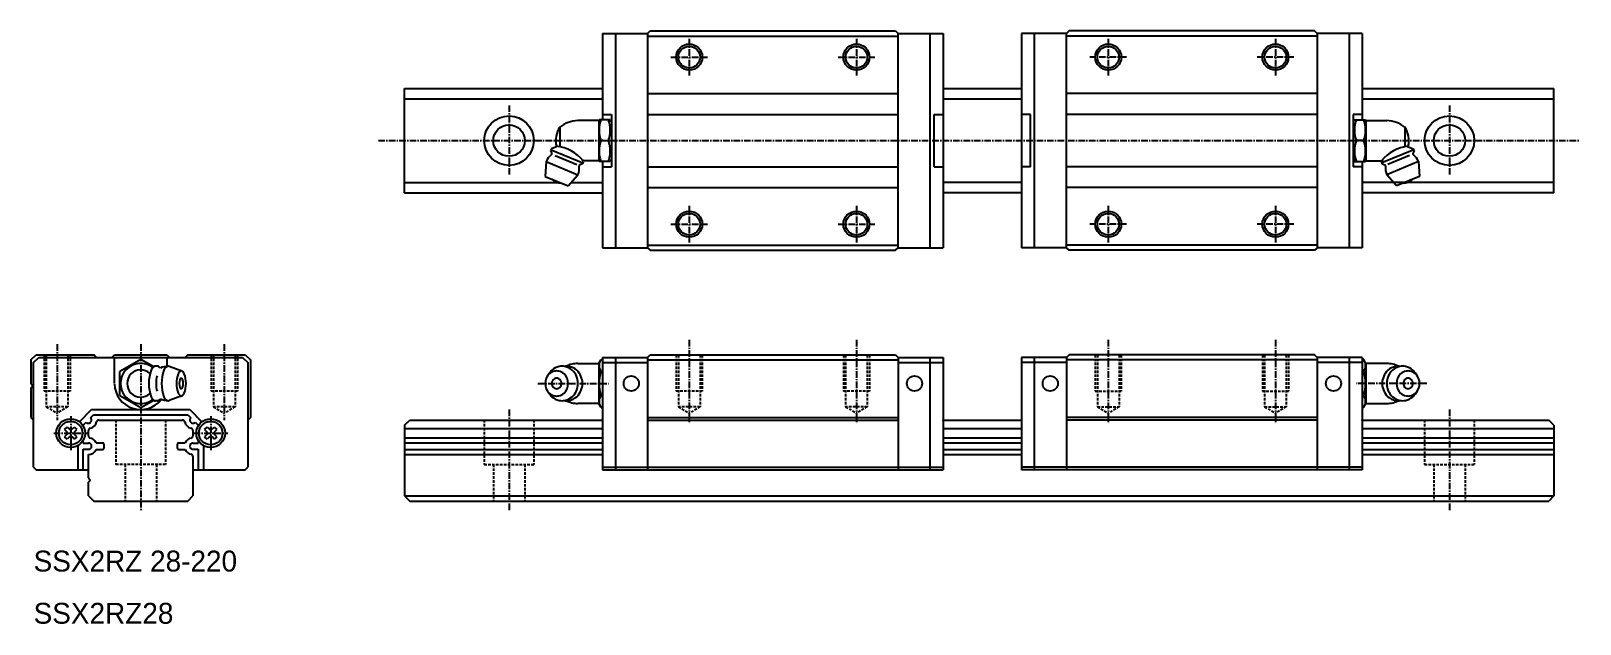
# Model space of a CAD drawing. Extents: x 9 to 306, y 10 to 124.
import ezdxf

# ---------------------------------------------------------------- set-up
doc = ezdxf.new("R2010")
doc.units = 0
doc.linetypes.add('CENTER', pattern=[2, 1.25, -0.25, 0.25, -0.25])
doc.linetypes.add('DASHED', pattern=[0.75, 0.5, -0.25])
doc.layers.get('0').update_dxf_attribs({"linetype": 'CONTINUOUS'})
doc.layers.add('CENTER', color=1, linetype='CENTER')

msp = doc.modelspace()

# ---------------------------------------------------------------- linework, layer by layer
at = {"color": 7, "linetype": 'CONTINUOUS'}
for p, q in [((118.9, 123), (118.9, 106.5)), ((118.9, 123), (127.5, 123)), ((121.4, 123), (121.4, 82)), ((127.5, 123), (128, 123.5)), ((127.5, 123), (127.5, 82)), ((127.5, 122.5), (175.5, 122.5)), ((128, 123.5), (175, 123.5)), ((175, 123.5), (175.5, 123)), ((175.5, 82), (175.5, 123)), ((175.5, 123), (184.1, 123)), ((181.6, 82), (181.6, 123)), ((184.1, 123), (184.1, 82)), ((199.1, 123), (199.1, 82)), ((207.7, 123), (199.1, 123)), ((201.6, 82), (201.6, 123)), ((208.2, 123.5), (207.7, 123)), ((207.7, 82), (207.7, 123)), ((255.7, 122.5), (207.7, 122.5)), ((255.2, 123.5), (208.2, 123.5)), ((255.7, 123), (255.2, 123.5)), ((255.7, 123), (255.7, 82)), ((264.3, 123), (255.7, 123)), ((261.8, 123), (261.8, 82)), ((264.3, 123), (264.3, 106.5)), ((81, 112.5), (118.9, 112.5)), ((81, 92.5), (81, 112.5)), ((81, 110.5), (118.9, 110.5)), ((127.5, 111.5), (175.5, 111.5)), ((184.1, 112.5), (199.1, 112.5)), ((184.1, 110.5), (199.1, 110.5)), ((255.7, 111.5), (207.7, 111.5)), ((264.3, 112.5), (301, 112.5)), ((264.3, 110.5), (300.9, 110.5)), ((301, 92.5), (301, 112.5)), ((118.9, 107.5), (120.6, 107.5)), ((120.6, 107.5), (120.6, 97.5)), ((127.5, 107.5), (175.5, 107.5)), ((182.4, 97.5), (182.4, 107.5)), ((182.4, 107.5), (184.1, 107.5)), ((200.8, 107.5), (199.1, 107.5)), ((200.8, 97.5), (200.8, 107.5)), ((255.7, 107.5), (207.7, 107.5)), ((262.6, 107.5), (262.6, 97.5)), ((264.3, 107.5), (262.6, 107.5)), ((110.73, 105.1), (110.73, 101.32)), ((118.18, 106.35), (114.18, 106.35)), ((118.26, 106.5), (118.18, 106.35)), ((118.18, 106.35), (118.18, 98.65)), ((120.35, 106.5), (118.26, 106.5)), ((120.35, 106.5), (120.6, 106.07)), ((262.85, 106.5), (262.6, 106.07)), ((262.85, 106.5), (264.94, 106.5)), ((264.94, 106.5), (265.02, 106.35)), ((265.02, 106.35), (265.02, 98.65)), ((265.02, 106.35), (269.02, 106.35)), ((272.47, 105.1), (272.47, 101.32)), ((109.11, 100.94), (108.96, 100.57)), ((110.24, 101.41), (109.11, 100.94)), ((118.61, 102.5), (120.01, 102.5)), ((264.59, 102.5), (263.19, 102.5)), ((272.96, 101.41), (274.09, 100.94)), ((274.09, 100.94), (274.24, 100.57)), ((108.1, 98.5), (107.9, 95.66)), ((108.1, 98.5), (114.2, 95.97)), ((108.96, 100.57), (109.17, 100.06)), ((109.04, 100.76), (115.14, 98.23)), ((109.82, 99.67), (113.97, 97.96)), ((115.06, 98.05), (114.55, 97.84)), ((115.03, 98.86), (115.21, 98.42)), ((115.21, 98.42), (115.06, 98.05)), ((118.18, 98.65), (115.21, 98.65)), ((118.18, 98.65), (118.26, 98.5)), ((120.35, 98.5), (118.26, 98.5)), ((118.9, 98.5), (118.9, 82)), ((120.6, 98.93), (120.35, 98.5)), ((262.6, 98.93), (262.85, 98.5)), ((262.85, 98.5), (264.94, 98.5)), ((264.3, 98.5), (264.3, 82)), ((265.02, 98.65), (264.94, 98.5)), ((265.02, 98.65), (267.99, 98.65)), ((268.17, 98.86), (267.99, 98.42)), ((267.99, 98.42), (268.14, 98.05)), ((274.16, 100.76), (268.06, 98.23)), ((268.14, 98.05), (268.65, 97.84)), ((275.1, 98.5), (269, 95.97)), ((273.38, 99.67), (269.23, 97.96)), ((274.24, 100.57), (274.03, 100.06)), ((275.1, 98.5), (275.3, 95.66)), ((107.9, 95.66), (112.33, 93.82)), ((112.33, 93.82), (114.2, 95.97)), ((118.9, 97.5), (120.6, 97.5)), ((127.5, 97.5), (175.5, 97.5)), ((182.4, 97.5), (184.1, 97.5)), ((200.8, 97.5), (199.1, 97.5)), ((255.7, 97.5), (207.7, 97.5)), ((264.3, 97.5), (262.6, 97.5)), ((270.87, 93.82), (269, 95.97)), ((275.3, 95.66), (270.87, 93.82)), ((81, 94.5), (110.31, 94.5)), ((81, 92.5), (118.9, 92.5)), ((112.92, 94.5), (118.9, 94.5)), ((127.5, 93.5), (175.5, 93.5)), ((199.1, 94.5), (184.1, 94.5)), ((199.1, 92.5), (184.1, 92.5)), ((255.7, 93.5), (207.7, 93.5)), ((300.9, 94.5), (264.3, 94.5)), ((270.28, 94.5), (264.3, 94.5)), ((301, 92.5), (264.3, 92.5)), ((118.9, 82), (127.5, 82)), ((127.5, 82.5), (175.5, 82.5)), ((127.5, 82), (128, 81.5)), ((128, 81.5), (175, 81.5)), ((175, 81.5), (175.5, 82)), ((175.5, 82), (184.1, 82)), ((207.7, 82), (199.1, 82)), ((255.7, 82.5), (207.7, 82.5)), ((208.2, 81.5), (207.7, 82)), ((255.2, 81.5), (208.2, 81.5)), ((255.7, 82), (255.2, 81.5)), ((264.3, 82), (255.7, 82)), ((9.5, 60.5), (10.5, 61.5)), ((9.5, 60.5), (9.5, 55.92)), ((10, 60), (11, 61)), ((10, 40), (10, 60)), ((10.5, 61.5), (21.5, 61.5)), ((11, 61), (50, 61)), ((22, 61), (21.5, 61.5)), ((25, 61), (25.5, 61.5)), ((25.5, 61.5), (35.5, 61.5)), ((25.5, 56), (25.5, 61)), ((30.5, 60.62), (26.5, 58.31)), ((32.99, 59.18), (30.5, 60.62)), ((35.5, 61.5), (36, 61)), ((35.5, 61), (35.5, 59.29)), ((39.5, 61.5), (39, 61)), ((39.5, 61.5), (50.5, 61.5)), ((50, 61), (51, 60)), ((50.5, 61.5), (51.5, 60.5)), ((51, 60), (51, 40)), ((51.5, 60.5), (51.5, 49.5)), ((114.18, 59.85), (118.18, 59.85)), ((118.18, 59.85), (118.61, 60.6)), ((118.18, 59.85), (118.18, 52.15)), ((118.61, 60.6), (118.9, 60.6)), ((118.9, 61), (118.9, 39.5)), ((118.9, 61), (127.5, 61)), ((118.9, 60), (127.5, 60)), ((121.4, 61), (121.4, 39.5)), ((127.5, 61), (128, 61.5)), ((127.5, 61), (127.5, 39.5)), ((127.5, 60.5), (175.5, 60.5)), ((128, 61.5), (175, 61.5)), ((175, 61.5), (175.5, 61)), ((175.5, 61), (175.5, 39.5)), ((175.5, 61), (184.1, 61)), ((175.5, 60), (184.1, 60)), ((181.6, 39.5), (181.6, 61)), ((184.1, 61), (184.1, 39.5)), ((207.7, 61), (199.1, 61)), ((199.1, 61), (199.1, 39.5)), ((207.7, 60), (199.1, 60)), ((201.6, 39.5), (201.6, 61)), ((208.2, 61.5), (207.7, 61)), ((207.7, 61), (207.7, 39.5)), ((255.7, 60.5), (207.7, 60.5)), ((255.2, 61.5), (208.2, 61.5)), ((255.7, 61), (255.2, 61.5)), ((255.7, 61), (255.7, 39.5)), ((264.3, 61), (255.7, 61)), ((264.3, 60), (255.7, 60)), ((261.8, 61), (261.8, 39.5)), ((264.3, 61), (264.3, 39.5)), ((264.59, 60.6), (264.3, 60.6)), ((265.02, 59.85), (264.59, 60.6)), ((265.02, 59.85), (265.02, 52.15)), ((269.02, 59.85), (265.02, 59.85)), ((26.5, 56), (26.5, 58.31)), ((33.69, 59.3), (33.32, 59.3)), ((38.39, 58.38), (35.94, 59.27)), ((108.33, 57.42), (108.7, 57.96)), ((118.61, 58.3), (118.9, 58.3)), ((264.59, 58.3), (264.3, 58.3)), ((274.87, 57.42), (274.5, 57.96)), ((9.5, 55.92), (9.71, 55.71)), ((9.5, 55.08), (9.71, 55.29)), ((9.5, 55.08), (9.5, 49.5)), ((26.5, 53.69), (26.5, 56)), ((26.5, 53.69), (30.5, 51.38)), ((38.39, 53.62), (35.94, 52.73)), ((108.7, 54.04), (108.33, 54.58)), ((108.7, 54.04), (108.71, 54.02)), ((118.61, 53.7), (118.9, 53.7)), ((264.59, 53.7), (264.3, 53.7)), ((274.5, 54.04), (274.49, 54.02)), ((274.5, 54.04), (274.87, 54.58)), ((18.77, 48.69), (21.08, 51)), ((21.08, 51), (39.92, 51)), ((30.5, 51.38), (32.99, 52.82)), ((33.69, 52.7), (33.32, 52.7)), ((39.92, 51), (42.23, 48.69)), ((118.18, 52.15), (114.18, 52.15)), ((118.61, 51.4), (118.18, 52.15)), ((118.61, 51.4), (118.9, 51.4)), ((264.59, 51.4), (264.3, 51.4)), ((264.59, 51.4), (265.02, 52.15)), ((265.02, 52.15), (269.02, 52.15)), ((9.5, 49.5), (10, 49)), ((15.94, 47.19), (16.41, 47.66)), ((16.41, 47.66), (16.78, 47.3)), ((17.42, 47.3), (17.79, 47.66)), ((17.79, 47.66), (18.26, 47.19)), ((19.5, 48.01), (20.07, 48.58)), ((19.5, 47.84), (19.5, 48.01)), ((20.92, 49.43), (21.49, 50)), ((21.49, 50), (39.51, 50)), ((22.5, 49), (38.5, 49)), ((39.51, 50), (40.08, 49.43)), ((40.93, 48.58), (41.5, 48.01)), ((41.5, 48.01), (41.5, 47.84)), ((42.74, 47.19), (43.21, 47.66)), ((43.21, 47.66), (43.58, 47.3)), ((44.22, 47.3), (44.59, 47.66)), ((44.59, 47.66), (45.06, 47.19)), ((51.5, 49.5), (51, 49)), ((81, 48), (82, 49)), ((81, 48), (81, 34.5)), ((82, 49), (118.9, 49)), ((127.5, 49.5), (175.5, 49.5)), ((127.5, 49), (175.5, 49)), ((184.1, 49), (199.1, 49)), ((255.7, 49.5), (207.7, 49.5)), ((255.7, 49), (207.7, 49)), ((264.3, 49), (300, 49)), ((301, 48), (300, 49)), ((301, 48), (301, 34.5)), ((15.94, 47.19), (16.3, 46.82)), ((16.3, 46.18), (15.94, 45.81)), ((16.41, 45.34), (15.94, 45.81)), ((16.78, 45.7), (16.41, 45.34)), ((17.79, 45.34), (17.42, 45.7)), ((18.26, 45.81), (17.79, 45.34)), ((17.9, 46.82), (18.26, 47.19)), ((18.26, 45.81), (17.9, 46.18)), ((19.5, 44.6), (19.5, 45.16)), ((19.5, 44.6), (20.5, 44.6)), ((20.5, 46), (20.5, 47)), ((21.96, 44.65), (23.2, 44.65)), ((37.8, 44.65), (39.04, 44.65)), ((40.5, 47), (40.5, 46)), ((40.5, 44.6), (41.5, 44.6)), ((41.5, 45.16), (41.5, 44.6)), ((42.74, 47.19), (43.1, 46.82)), ((43.1, 46.18), (42.74, 45.81)), ((43.21, 45.34), (42.74, 45.81)), ((43.58, 45.7), (43.21, 45.34)), ((44.59, 45.34), (44.22, 45.7)), ((45.06, 45.81), (44.59, 45.34)), ((44.7, 46.82), (45.06, 47.19)), ((45.06, 45.81), (44.7, 46.18)), ((81, 47.4), (118.9, 47.4)), ((81, 45.6), (118.9, 45.6)), ((81, 44.65), (118.9, 44.65)), ((184.1, 47.4), (199.1, 47.4)), ((184.1, 45.6), (199.1, 45.6)), ((184.1, 44.65), (199.1, 44.65)), ((264.3, 47.4), (301, 47.4)), ((264.3, 45.6), (301, 45.6)), ((264.3, 44.65), (301, 44.65)), ((18.5, 39.5), (18.5, 44.13)), ((19.5, 43.4), (20.5, 43.4)), ((19.5, 39.5), (19.5, 43.4)), ((20.5, 37.92), (20.5, 42.4)), ((21.96, 43.35), (23.2, 43.35)), ((23.5, 43.65), (23.5, 44.35)), ((37.5, 44.35), (37.5, 43.65)), ((37.8, 43.35), (39.04, 43.35)), ((40.5, 43.4), (41.5, 43.4)), ((40.5, 42), (40.5, 34.5)), ((41.5, 43.4), (41.5, 39.5)), ((42.5, 44.13), (42.5, 39.5)), ((81, 43.35), (118.9, 43.35)), ((81, 42.4), (118.9, 42.4)), ((184.1, 43.35), (199.1, 43.35)), ((184.1, 42.4), (199.1, 42.4)), ((264.3, 43.35), (301, 43.35)), ((264.3, 42.4), (301, 42.4)), ((10, 40), (10.5, 39.5)), ((10.5, 39.5), (20.5, 39.5)), ((40.5, 39.5), (50.5, 39.5)), ((50.5, 39.5), (51, 40)), ((118.9, 40), (127.5, 40)), ((118.9, 39.5), (184.1, 39.5)), ((127.5, 40), (175.5, 40)), ((175.5, 40), (184.1, 40)), ((207.7, 40), (199.1, 40)), ((264.3, 39.5), (199.1, 39.5)), ((255.7, 40), (207.7, 40)), ((264.3, 40), (255.7, 40)), ((20.5, 37.92), (20.71, 37.71)), ((20.5, 37.08), (20.71, 37.29)), ((20.5, 34.5), (20.5, 37.08)), ((20.5, 34.5), (21.5, 33.5)), ((21.5, 33.5), (39.5, 33.5)), ((39.5, 33.5), (40.5, 34.5)), ((81, 34.5), (301, 34.5)), ((81, 34.5), (82, 33.5)), ((82, 33.5), (300, 33.5)), ((301, 34.5), (300, 33.5))]:
    msp.add_line(p, q, dxfattribs=at)
at = {"color": 3, "linetype": 'DASHED'}
for p, q in [((12, 61.5), (12, 54.5)), ((12.43, 61.5), (12.43, 51.5)), ((16.57, 61.5), (16.57, 51.5)), ((17, 61.5), (17, 54.5)), ((44, 61.5), (44, 54.5)), ((44.43, 61.5), (44.43, 51.5)), ((48.57, 61.5), (48.57, 51.5)), ((49, 61.5), (49, 54.5)), ((133, 61.5), (133, 54.5)), ((133.43, 61.5), (133.43, 51.5)), ((137.57, 61.5), (137.57, 51.5)), ((138, 61.5), (138, 54.5)), ((165, 61.5), (165, 54.5)), ((165.43, 61.5), (165.43, 51.5)), ((169.57, 61.5), (169.57, 51.5)), ((170, 61.5), (170, 54.5)), ((213.2, 61.5), (213.2, 54.5)), ((213.63, 61.5), (213.63, 51.5)), ((217.77, 61.5), (217.77, 51.5)), ((218.2, 61.5), (218.2, 54.5)), ((245.2, 61.5), (245.2, 54.5)), ((245.63, 61.5), (245.63, 51.5)), ((249.77, 61.5), (249.77, 51.5)), ((250.2, 61.5), (250.2, 54.5)), ((17, 54.5), (12, 54.5)), ((49, 54.5), (44, 54.5)), ((138, 54.5), (133, 54.5)), ((170, 54.5), (165, 54.5)), ((213.2, 54.5), (218.2, 54.5)), ((245.2, 54.5), (250.2, 54.5)), ((16.57, 51.5), (12.43, 51.5)), ((12.43, 51.5), (14.5, 50.31)), ((16.57, 51.5), (14.5, 50.31)), ((44.43, 51.5), (46.5, 50.31)), ((48.57, 51.5), (44.43, 51.5)), ((48.57, 51.5), (46.5, 50.31)), ((133.43, 51.5), (135.5, 50.31)), ((137.57, 51.5), (133.43, 51.5)), ((137.57, 51.5), (135.5, 50.31)), ((165.43, 51.5), (167.5, 50.31)), ((169.57, 51.5), (165.43, 51.5)), ((169.57, 51.5), (167.5, 50.31)), ((213.63, 51.5), (217.77, 51.5)), ((213.63, 51.5), (215.7, 50.31)), ((217.77, 51.5), (215.7, 50.31)), ((245.63, 51.5), (249.77, 51.5)), ((245.63, 51.5), (247.7, 50.31)), ((249.77, 51.5), (247.7, 50.31)), ((25.75, 49), (25.75, 40.5)), ((35.25, 49), (35.25, 40.5)), ((96.25, 49), (96.25, 40.5)), ((105.75, 49), (105.75, 40.5)), ((276.25, 49), (276.25, 40.5)), ((285.75, 49), (285.75, 40.5)), ((35.25, 40.5), (25.75, 40.5)), ((27.5, 40.5), (27.5, 33.5)), ((33.5, 40.5), (33.5, 33.5)), ((96.25, 40.5), (105.75, 40.5)), ((98, 40.5), (98, 33.5)), ((104, 40.5), (104, 33.5)), ((276.25, 40.5), (285.75, 40.5)), ((278, 40.5), (278, 33.5)), ((284, 40.5), (284, 33.5))]:
    msp.add_line(p, q, dxfattribs=at)
at = {"color": 3, "linetype": 'CONTINUOUS'}
for centre in [(135.5, 118.5), (167.5, 118.5), (215.7, 118.5), (247.7, 118.5), (135.5, 86.5), (167.5, 86.5), (215.7, 86.5), (247.7, 86.5)]:
    msp.add_circle(centre, 2.5, dxfattribs=at)
at = {"color": 7, "linetype": 'CONTINUOUS'}
for centre, radius in [((135.5, 118.5), 2.07), ((167.5, 118.5), 2.07), ((215.7, 118.5), 2.07), ((247.7, 118.5), 2.07), ((101, 102.5), 4.75), ((281, 102.5), 4.75), ((101, 102.5), 3), ((281, 102.5), 3), ((135.5, 86.5), 2.07), ((167.5, 86.5), 2.07), ((215.7, 86.5), 2.07), ((247.7, 86.5), 2.07), ((124.4, 56), 1.45), ((178.6, 56), 1.45), ((204.6, 56), 1.45), ((258.8, 56), 1.45), ((17.1, 46.5), 2.75), ((17.1, 46.5), 2.25), ((43.9, 46.5), 2.75), ((43.9, 46.5), 2.25)]:
    msp.add_circle(centre, radius, dxfattribs=at)
for centre, radius, start, end in [((114.65, 102.5), 4.7, 146.4138, 193.1788), ((114.4, 100.35), 6, 92.1789, 127.7261), ((124.21, 104.5), 5.95, 160.3465, 199.6535), ((114.41, 104.5), 5.95, 340.3465, 19.6535), ((268.79, 104.5), 5.95, 160.3465, 199.6535), ((258.99, 104.5), 5.95, 340.3465, 19.6535), ((268.8, 100.35), 6, 52.2739, 87.8211), ((268.55, 102.5), 4.7, 346.8212, 33.5862), ((109.1, 93.49), 8, 40.1892, 83.034), ((124.21, 100.5), 5.95, 160.3465, 199.6535), ((114.41, 100.5), 5.95, 340.3465, 19.6535), ((268.79, 100.5), 5.95, 160.3465, 199.6535), ((258.99, 100.5), 5.95, 340.3465, 19.6535), ((274.1, 93.49), 8, 96.966, 139.8108), ((111.15, 97.23), 3.3, 128.1639, 157.4998), ((108.99, 99.99), 0.2, 308.1641, 22.5004), ((274.21, 99.99), 0.2, 157.4996, 231.8359), ((272.05, 97.23), 3.3, 22.5002, 51.8361), ((111.28, 97.55), 3.2, 229.29, 265.71), ((111.15, 97.23), 3.3, 337.5, 6.836), ((114.63, 97.65), 0.2, 112.4996, 186.8355), ((268.57, 97.65), 0.2, 353.1645, 67.5004), ((272.05, 97.23), 3.3, 173.164, 202.5), ((271.92, 97.55), 3.2, 274.29, 310.71), ((30.5, 56), 3.85, 52.5077, 307.4921), ((111.15, 56.48), 2.82, 90, 100.8192), ((112.01, 56.48), 2.82, 90, 98.7658), ((114.4, 53.85), 6, 92.1777, 114.8938), ((112.01, 56.48), 2.82, 79.1807, 90), ((120.34, 59.45), 2.08, 146.4718, 213.5286), ((262.86, 59.45), 2.08, 326.4714, 33.5282), ((268.8, 53.85), 6, 65.1062, 87.8223), ((271.19, 56.48), 2.82, 90, 100.8193), ((271.19, 56.48), 2.82, 81.2342, 90), ((272.05, 56.48), 2.82, 79.1808, 90), ((30.5, 56), 2.6, 46.6213, 313.3788), ((39.37, 56), 7.31, 159.7619, 200.2379), ((33.82, 58.05), 1.4, 121.1003, 160.1439), ((33.32, 58.8), 0.505, 90.9032, 115.752), ((38.74, 56), 5.31, 163.6264, 196.3728), ((33.69, 58.8), 0.505, 64.248, 90.9029), ((33.19, 58.05), 1.4, 39.4275, 58.8997), ((35.77, 56), 3.3, 90, 117.0545), ((41.81, 56), 7.31, 159.7619, 200.2379), ((36.27, 58.05), 1.4, 121.1003, 160.1439), ((35.77, 58.8), 0.505, 68.6875, 115.752), ((42.65, 56), 5.31, 159.7307, 200.2693), ((38.63, 57.49), 1.02, 121.0514, 160.104), ((40.09, 56), 2.22, 159.7738, 200.2262), ((38.41, 56.62), 0.423, 121.1185, 160.1588), ((38.26, 58.03), 0.368, 64.287, 115.7129), ((38.26, 56.85), 0.153, 64.2337, 115.7663), ((38.11, 56.62), 0.423, 19.8412, 58.8814), ((37.9, 57.49), 1.02, 19.896, 58.9485), ((36.43, 56), 2.22, 339.7738, 20.2262), ((33.87, 56), 5.31, 339.7307, 20.2693), ((110.43, 56), 2.53, 133.386, 226.6139), ((110.14, 56.26), 2.15, 101.0363, 132.5263), ((111.58, 56), 3.48, 133.386, 145.8067), ((111.19, 56.35), 2.95, 101.0363, 132.5263), ((110.25, 56), 1.05, 133.3861, 226.6139), ((110.13, 56.11), 0.895, 101.0363, 132.5263), ((110.12, 56.35), 2.05, 79.1808, 100.8192), ((110.12, 56.15), 0.855, 79.1807, 100.8192), ((110.11, 56.11), 0.895, 47.4736, 78.9636), ((110.09, 56.26), 2.15, 47.4737, 78.9636), ((109.99, 56), 1.05, 313.3861, 46.6139), ((111.15, 56.48), 2.82, 79.1808, 90), ((109.8, 56), 2.53, 313.386, 46.6139), ((111.11, 56.35), 2.95, 47.4737, 78.9637), ((111.97, 56.35), 2.95, 47.4736, 78.9636), ((110.72, 56), 3.48, 313.386, 46.6139), ((111.58, 56), 3.48, 313.3861, 46.6139), ((126.07, 56), 7.81, 162.8691, 197.1308), ((257.13, 56), 7.81, 342.8692, 17.1309), ((271.62, 56), 3.48, 133.3861, 226.6139), ((272.48, 56), 3.48, 133.3861, 226.614), ((271.23, 56.35), 2.95, 101.0364, 132.5264), ((272.09, 56.35), 2.95, 101.0363, 132.5263), ((273.4, 56), 2.53, 133.3861, 226.614), ((272.05, 56.48), 2.82, 90, 100.8192), ((273.11, 56.26), 2.15, 101.0364, 132.5263), ((273.21, 56), 1.05, 133.3861, 226.6139), ((273.09, 56.11), 0.895, 101.0364, 132.5264), ((272.01, 56.35), 2.95, 47.4737, 78.9637), ((273.08, 56.35), 2.05, 79.1808, 100.8192), ((273.08, 56.15), 0.855, 79.1808, 100.8193), ((273.07, 56.11), 0.895, 47.4737, 78.9637), ((273.06, 56.26), 2.15, 47.4737, 78.9637), ((272.95, 56), 1.05, 313.3861, 46.6139), ((271.62, 56), 3.48, 34.1933, 46.614), ((272.77, 56), 2.53, 313.3861, 46.614), ((9.5, 55.5), 0.3, 314.9995, 45.0005), ((30.5, 56), 5, 181.2174, 322.6126), ((33.82, 53.95), 1.4, 199.8561, 238.8996), ((36.27, 53.95), 1.4, 199.8561, 238.8996), ((38.63, 54.51), 1.02, 199.896, 238.9485), ((38.41, 55.38), 0.423, 199.8412, 238.8814), ((38.26, 53.97), 0.368, 244.287, 295.7129), ((38.26, 55.15), 0.153, 244.2337, 295.7663), ((38.11, 55.38), 0.423, 301.1185, 340.1588), ((37.9, 54.51), 1.02, 301.0514, 340.104), ((110.14, 55.74), 2.15, 227.4737, 258.9636), ((111.58, 56), 3.48, 214.653, 226.6139), ((111.19, 55.65), 2.95, 227.4737, 258.9637), ((110.13, 55.89), 0.895, 227.4736, 258.9636), ((110.12, 55.65), 2.05, 259.1808, 280.8192), ((110.12, 55.85), 0.855, 259.1807, 280.8192), ((110.11, 55.89), 0.895, 281.0363, 312.5263), ((110.09, 55.74), 2.15, 281.0363, 312.5263), ((111.11, 55.65), 2.95, 281.0363, 312.5263), ((111.97, 55.65), 2.95, 281.0363, 312.5263), ((120.34, 52.55), 2.08, 146.4713, 213.5276), ((262.86, 52.55), 2.08, 326.4724, 33.5287), ((271.23, 55.65), 2.95, 227.4737, 258.9637), ((272.09, 55.65), 2.95, 227.4737, 258.9637), ((273.11, 55.74), 2.15, 227.4737, 258.9637), ((273.09, 55.89), 0.895, 227.4737, 258.9637), ((272.01, 55.65), 2.95, 281.0363, 312.5263), ((273.08, 55.65), 2.05, 259.1808, 280.8192), ((273.08, 55.85), 0.855, 259.1808, 280.8193), ((273.07, 55.89), 0.895, 281.0364, 312.5264), ((273.06, 55.74), 2.15, 281.0364, 312.5263), ((271.62, 56), 3.48, 313.3861, 325.347), ((33.32, 53.2), 0.505, 244.2479, 270.3932), ((33.69, 53.2), 0.505, 270.3929, 295.752), ((33.19, 53.95), 1.4, 301.1003, 320.5701), ((35.77, 56), 3.3, 242.9455, 270), ((35.77, 53.2), 0.505, 244.2479, 289.9356), ((111.15, 55.52), 2.82, 259.1808, 280.8192), ((112.01, 55.52), 2.82, 261.2379, 280.8192), ((114.4, 58.15), 6, 245.1062, 267.8223), ((268.8, 58.15), 6, 272.1777, 294.8938), ((271.19, 55.52), 2.82, 259.1808, 278.7621), ((272.05, 55.52), 2.82, 259.1808, 280.8192), ((20.5, 49), 0.6, 224.6095, 45.3907), ((20.5, 49), 1.6, 282.6802, 347.3199), ((22.5, 48.55), 0.45, 90.0001, 167.32), ((38.5, 48.55), 0.45, 12.68, 89.9999), ((40.5, 49), 1.6, 192.6801, 257.3199), ((40.5, 49), 0.6, 134.6093, 315.3905), ((15.99, 46.5), 0.45, 314.9999, 45.0001), ((17.1, 47.61), 0.45, 225.0002, 314.9999), ((17.1, 45.39), 0.45, 45.0001, 134.9998), ((18.21, 46.5), 0.45, 134.9999, 225.0001), ((20.95, 47), 0.45, 102.6801, 180), ((20.95, 46), 0.45, 179.999, 257.3196), ((20.5, 44), 0.6, 270.0001, 90), ((20.5, 44), 1.6, 23.9696, 77.3198), ((23.2, 44.35), 0.3, 0, 90), ((37.8, 44.35), 0.3, 90, 180), ((40.5, 44), 1.6, 102.6801, 156.0304), ((40.5, 44), 0.6, 90, 269.9999), ((40.05, 47), 0.45, 0, 77.3199), ((40.05, 46), 0.45, 282.6804, 0.001), ((42.79, 46.5), 0.45, 314.9999, 45.0001), ((43.9, 47.61), 0.45, 225.0002, 314.9999), ((43.9, 45.39), 0.45, 45.0001, 134.9998), ((45.01, 46.5), 0.45, 134.9999, 225.0001), ((20.5, 44), 1.6, 270.0001, 336.0307), ((23.2, 43.65), 0.3, 270, 0), ((37.8, 43.65), 0.3, 180, 270), ((40.5, 44), 1.6, 203.9693, 257.3199), ((40.05, 42), 0.45, 0, 77.3199), ((20.5, 37.5), 0.3, 314.9996, 45.0004)]:
    msp.add_arc(centre, radius, start, end, dxfattribs=at)
for p in [(118.9, 102.5), (199.1, 102.5), (264.3, 102.5), (30.5, 61.5), (118.9, 49), (184.1, 49), (199.1, 49), (264.3, 49), (30.5, 33.5)]:
    msp.add_point(p, dxfattribs=at)
at = {"layer": 'CENTER', "color": 1, "linetype": 'CENTER'}
for p, q in [((135.5, 122), (135.5, 115)), ((167.5, 122), (167.5, 115)), ((215.7, 122), (215.7, 115)), ((247.7, 122), (247.7, 115)), ((132, 118.5), (139, 118.5)), ((164, 118.5), (171, 118.5)), ((219.2, 118.5), (212.2, 118.5)), ((251.2, 118.5), (244.2, 118.5)), ((101, 109.25), (101, 95.75)), ((281, 109.25), (281, 95.75)), ((76, 102.5), (306, 102.5)), ((135.5, 90), (135.5, 83)), ((167.5, 90), (167.5, 83)), ((215.7, 90), (215.7, 83)), ((247.7, 90), (247.7, 83)), ((132, 86.5), (139, 86.5)), ((164, 86.5), (171, 86.5)), ((219.2, 86.5), (212.2, 86.5)), ((251.2, 86.5), (244.2, 86.5)), ((14.5, 63.5), (14.5, 48.95)), ((30.5, 63.5), (30.5, 31.5)), ((46.5, 63.5), (46.5, 48.95)), ((135.5, 64.36), (135.5, 48.31)), ((167.5, 64.36), (167.5, 48.31)), ((215.7, 64.36), (215.7, 48.31)), ((247.7, 64.36), (247.7, 48.31)), ((106.49, 56), (120.03, 56)), ((276.71, 56), (263.17, 56)), ((101, 51), (101, 31.5)), ((281, 51), (281, 31.5)), ((17.1, 49.75), (17.1, 43.25)), ((43.9, 49.75), (43.9, 43.25)), ((13.85, 46.5), (20.35, 46.5)), ((40.65, 46.5), (47.15, 46.5))]:
    msp.add_line(p, q, dxfattribs=at)

# ---------------------------------------------------------------- texts
at = {"color": 7, "linetype": 'CONTINUOUS'}
for s, p in [('SSX2RZ 28-220', (10, 20)), ('SSX2RZ28', (10, 10))]:
    msp.add_text(s, height=4, dxfattribs=at).set_placement(p)

doc.saveas('drawing.dxf')
